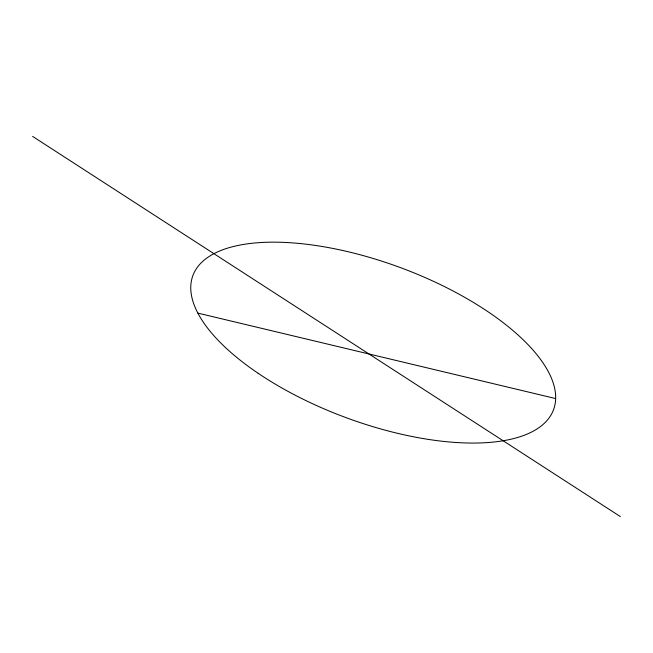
<?xml version="1.0" encoding="UTF-8"?>
<svg xmlns="http://www.w3.org/2000/svg" width="653" height="653" viewBox="0 0 653 653"><rect width="100%" height="100%" fill="white"/><g stroke="black" fill="none" stroke-linecap="round" stroke-linejoin="round"><path stroke-width="0.98" d="M197.867 313.114L555.662 398.567M32.65 136.42L620.35 516.58M258.155 373.304A192.39 79.788 20.4 0 0 553.377 410.108A192.39 79.788 20.4 0 0 308.126 244.442A192.39 79.788 20.4 0 0 258.155 373.304"/></g></svg>
